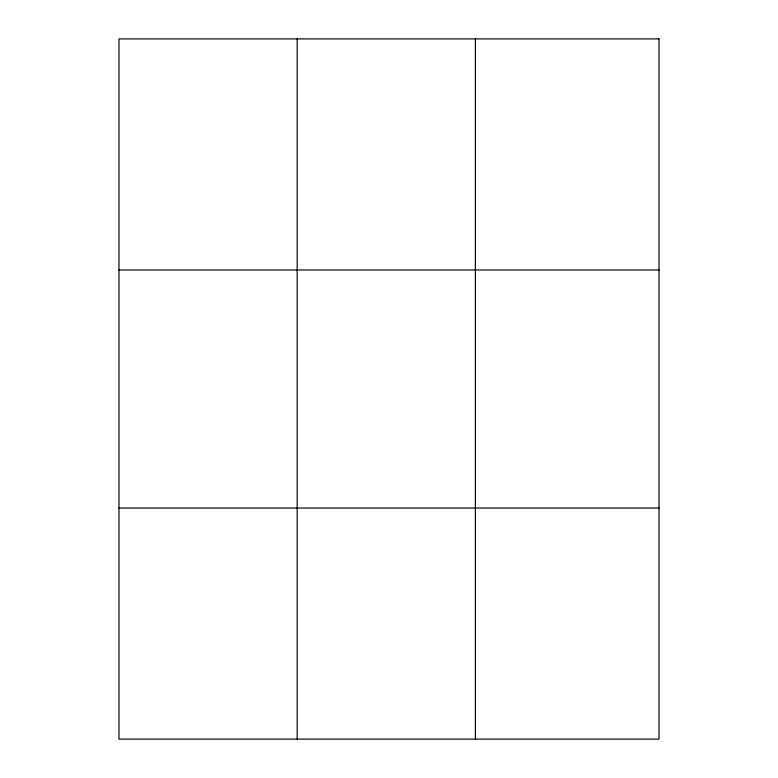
<?xml version="1.0" encoding="UTF-8"?>
<svg xmlns="http://www.w3.org/2000/svg" width="778" height="778" viewBox="0 0 778 778"><rect width="100%" height="100%" fill="white"/><g stroke="black" fill="none" stroke-linecap="round" stroke-linejoin="round"><path stroke-width="1.17" d="M297.196 739.1L297.196 38.9M475.407 739.1L475.407 38.9M118.985 269.966L659.015 269.966M118.985 508.034L659.015 508.034M659.015 38.9L659.015 739.1L118.985 739.1L118.985 38.9L659.015 38.9"/></g></svg>
